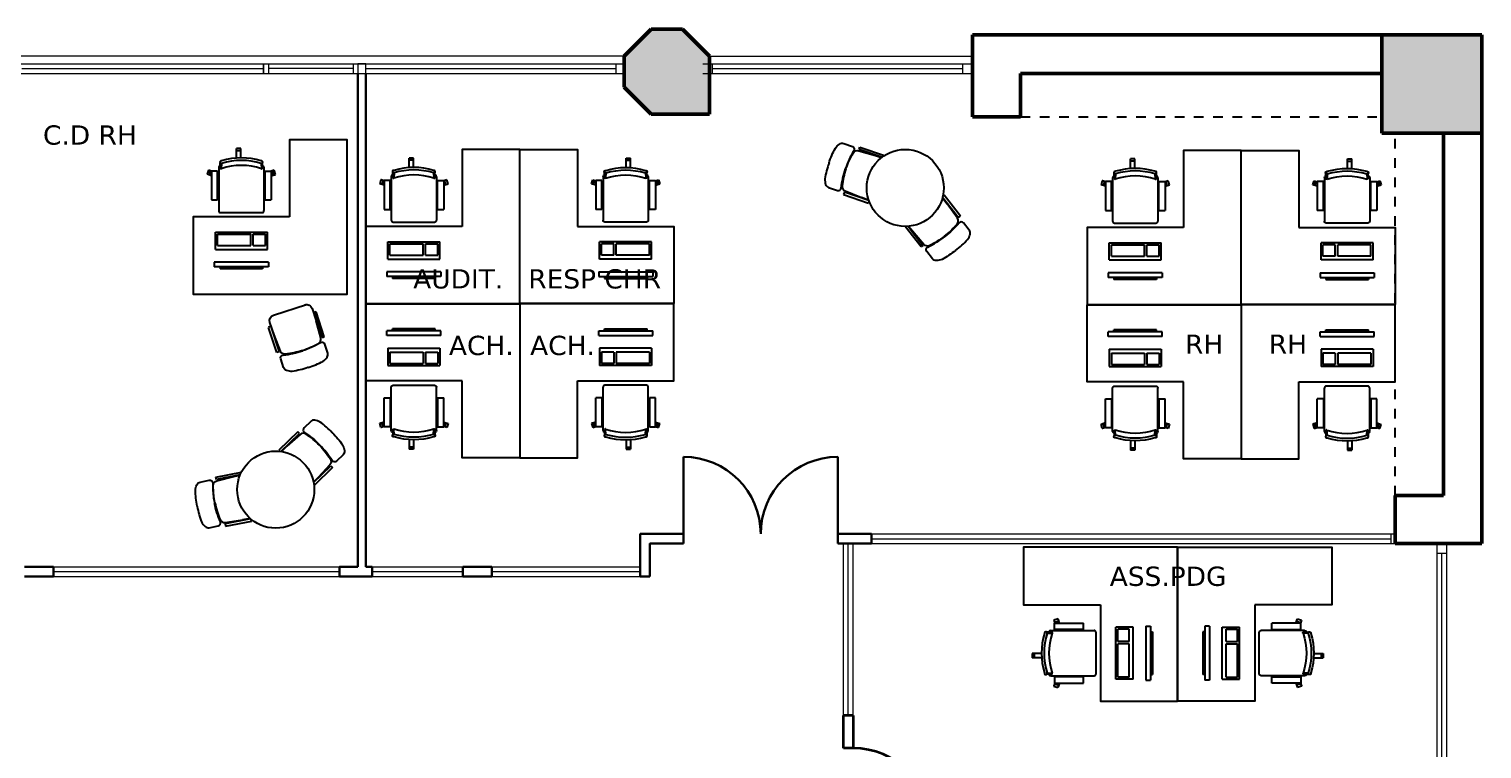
# Model space of a CAD drawing. Header units: millimetres. Extents: x 253 to 682, y -1208 to -847.
# Drawn here: x 336.83 to 351.91, y -893.51 to -886.04 of the extents above; entities that cross this region are included whole.
import ezdxf

# ---------------------------------------------------------------- set-up
doc = ezdxf.new("R2010")
doc.units = ezdxf.units.MM
doc.header["$LTSCALE"] = 10
doc.header["$MEASUREMENT"] = 0
doc.linetypes.add('HIDDEN', pattern=[0.375, 0.25, -0.125])
for name, color, linetype in [('COTATION', 203, 'Continuous'), ('Mobilier', 154, 'Continuous'), ('RETOMBE', 42, 'HIDDEN'), ('TEXTE', 1, 'Continuous')]:
    doc.layers.add(name, color=color, linetype=linetype)
doc.layers.add('hachures++', color=7, linetype='Continuous', lineweight=5, true_color=0xa8a8a8)
for name, color, linetype, lineweight in [('men-porte', 30, 'Continuous', 5), ('Men_porte', 30, 'Continuous', 5), ('MUR', 5, 'Continuous', 50)]:
    doc.layers.add(name, color=color, linetype=linetype, lineweight=lineweight)
doc.styles.add('Verdana', font='verdana.ttf')

# ---------------------------------------------------------------- blocks, each defined once
blk = doc.blocks.new('A$C71B95275')
at = {"layer": 'Mobilier', "linetype": 'Continuous'}
for p, q in [((-0.049, 0.564), (-0.049, 0.665)), ((-0.004, 0.665), (-0.049, 0.665)), ((-0.004, 0.642), (-0.049, 0.642)), ((-0.004, 0.566), (-0.004, 0.665)), ((-0.235, 0.47), (-0.235, 0.02)), ((-0.219, 0.465), (-0.219, 0.514)), ((-0.205, 0.51), (-0.209, 0.455)), ((0.205, 0.51), (0.208, 0.455)), ((0.219, 0.465), (0.219, 0.514)), ((0.235, 0.47), (0.235, 0.02)), ((-0.342, 0.439), (-0.355, 0.397)), ((-0.31, 0.382), (-0.355, 0.397)), ((-0.341, 0.439), (-0.342, 0.439)), ((-0.31, 0.429), (-0.341, 0.439)), ((-0.32, 0.432), (-0.334, 0.389)), ((-0.333, 0.389), (-0.334, 0.389)), ((-0.319, 0.432), (-0.32, 0.432)), ((-0.31, 0.431), (-0.31, 0.429)), ((-0.247, 0.431), (-0.31, 0.431)), ((-0.31, 0.429), (-0.31, 0.131)), ((-0.247, 0.131), (-0.247, 0.431)), ((-0.236, 0.405), (-0.247, 0.408)), ((-0.236, 0.358), (-0.247, 0.361)), ((0.236, 0.405), (0.246, 0.408)), ((0.237, 0.358), (0.246, 0.361)), ((0.246, 0.131), (0.246, 0.431)), ((0.246, 0.431), (0.31, 0.431)), ((0.341, 0.439), (0.31, 0.429)), ((0.31, 0.431), (0.31, 0.131)), ((0.31, 0.382), (0.355, 0.396)), ((0.333, 0.389), (0.319, 0.432)), ((0.355, 0.396), (0.341, 0.439)), ((-0.31, 0.131), (-0.247, 0.131)), ((-0.215, 0), (0.215, 0)), ((0.246, 0.131), (0.31, 0.131))]:
    blk.add_line(p, q, dxfattribs=at)
for centre, radius, start, end in [((-0.215, 0.47), 0.02, 102.1178, 179.9693), ((-0.209, 0.523), 0.0139, 73.266, 284.3437), ((-0.21, 0.464), 0.00882, 170.4171, 282.3661), ((0, -0.151), 0.641, 71.0624, 108.9542), ((0, -0.151), 0.718, 73.4315, 106.5521), ((0, -0.151), 0.692, 72.7856, 107.2272), ((0.208, 0.523), 0.0139, 255.6431, 106.7208), ((0.21, 0.463), 0.00882, 257.6207, 9.5698), ((0.215, 0.47), 0.02, 0.031, 78.6402), ((0.215, 0.47), 0.02, 0.031, 78.6402), ((-0.215, 0.02), 0.02, 180, 270), ((0.215, 0.02), 0.02, 270, 0)]:
    blk.add_arc(centre, radius, start, end, dxfattribs=at)
blk = doc.blocks.new('BUREEAU SOTHERMA SEUL')
at = {"layer": 'Mobilier', "linetype": 'Continuous'}
for p, q in [((854.053, 199.582), (854.053, 199.02)), ((854.103, 199.582), (854.053, 199.582)), ((854.103, 199.582), (854.103, 199.02)), ((854.053, 199.522), (854.033, 199.522)), ((854.033, 199.522), (854.033, 199.08)), ((854.235, 199.032), (854.235, 199.572)), ((854.235, 199.572), (854.413, 199.572)), ((854.276, 199.552), (854.393, 199.552)), ((854.276, 199.424), (854.276, 199.552)), ((854.276, 199.424), (854.393, 199.424)), ((854.393, 199.424), (854.393, 199.552)), ((854.413, 199.032), (854.413, 199.572)), ((854.276, 199.399), (854.393, 199.399)), ((854.276, 199.054), (854.276, 199.399)), ((854.393, 199.054), (854.393, 199.399)), ((854.053, 199.08), (854.033, 199.08)), ((854.103, 199.02), (854.053, 199.02)), ((854.235, 199.032), (854.413, 199.032)), ((854.276, 199.054), (854.393, 199.054))]:
    blk.add_line(p, q, dxfattribs=at)
for points in [[(854.572, 199.802), (854.572, 198.802), (853.772, 198.802), (853.772, 200.402), (854.572, 200.402)], [(854.572, 200.402), (855.372, 200.402), (855.372, 199.802), (854.572, 199.802)]]:
    blk.add_lwpolyline(points, dxfattribs=at)
at = {"layer": 'Mobilier', "linetype": 'Continuous', "extrusion": (0, 0, -1), "zscale": -1, "rotation": 90}
blk.add_blockref('A$C71B95275', (-854.618, 199.302), dxfattribs=at)
blk = doc.blocks.new('table invité')
at = {"layer": 'Mobilier'}
for p, q in [((0.221, 0.605), (0.026, 0.41)), ((0.239, 0.587), (0.221, 0.605)), ((0.049, 0.397), (0.239, 0.587)), ((0.054, 0.396), (0.111, 0.453)), ((0.026, 0.41), (0.039, 0.398)), ((0.392, 0.078), (0.57, 0.255)), ((0.588, 0.237), (0.397, 0.047)), ((0.57, 0.255), (0.588, 0.237)), ((-0.363, -0.52), (-0.307, -0.256)), ((-0.286, -0.28), (-0.338, -0.525)), ((0.176, -0.359), (0.121, -0.622)), ((0.145, -0.627), (0.202, -0.358)), ((0.171, -0.362), (0.155, -0.44)), ((0.202, -0.358), (0.185, -0.354)), ((-0.338, -0.525), (-0.363, -0.52)), ((0.121, -0.622), (0.145, -0.627))]:
    blk.add_line(p, q, dxfattribs=at)
for points in [[(0.581, 0.597, 0.000357), (0.58, 0.598, 0.053044), (0.453, 0.707, 0.091175), (0.397, 0.726, 0.236978), (0.354, 0.712), (0.287, 0.644, 0.47853), (0.292, 0.598, -0.054863), (0.451, 0.469, -0.054863)], [(0.581, 0.597, 0.000357), (0.58, 0.598, 0.053044), (0.453, 0.707, 0.091175), (0.397, 0.726, 0.236978), (0.354, 0.712), (0.287, 0.644, 0.47853), (0.292, 0.598, -0.054863), (0.451, 0.469, -0.054863)], [(0.449, 0.465, 0.050519), (0.308, 0.58, 0.341556), (0.247, 0.576), (0.111, 0.453)], [(0.449, 0.465, 0.050519), (0.308, 0.58, 0.341556), (0.247, 0.576), (0.111, 0.453)], [(0.449, 0.465, -0.050519), (0.563, 0.325, -0.341556), (0.559, 0.264), (0.438, 0.13), (0.392, 0.082)], [(0.581, 0.597, -0.000357), (0.581, 0.596, -0.053044), (0.69, 0.469, -0.091175), (0.709, 0.413, -0.236978), (0.695, 0.37), (0.628, 0.303, -0.47853), (0.581, 0.308, 0.054863), (0.452, 0.468, 0.054863)], [(0.581, 0.597, -0.000357), (0.581, 0.596, -0.053044), (0.69, 0.469, -0.091175), (0.709, 0.413, -0.236978), (0.695, 0.37), (0.628, 0.303, -0.47853), (0.581, 0.308, 0.054863), (0.452, 0.468, 0.054863)], [(-0.122, -0.635, -0.050519), (-0.294, -0.58, -0.341556), (-0.324, -0.526), (-0.296, -0.348), (-0.283, -0.283)], [(-0.122, -0.635, 0.050519), (0.059, -0.654, 0.341556), (0.107, -0.617), (0.155, -0.44)], [(-0.122, -0.635, 0.050519), (0.059, -0.654, 0.341556), (0.107, -0.617), (0.155, -0.44)], [(-0.16, -0.817, -0.000357), (-0.161, -0.817, -0.053044), (-0.321, -0.77, -0.091175), (-0.368, -0.733, -0.236978), (-0.38, -0.69), (-0.36, -0.597, -0.47853), (-0.318, -0.576, 0.054863), (-0.123, -0.639, 0.054863)], [(-0.16, -0.817, -0.000357), (-0.161, -0.817, -0.053044), (-0.321, -0.77, -0.091175), (-0.368, -0.733, -0.236978), (-0.38, -0.69), (-0.36, -0.597, -0.47853), (-0.318, -0.576, 0.054863), (-0.123, -0.639, 0.054863)], [(-0.16, -0.817, 0.000357), (-0.159, -0.817, 0.053044), (0.007, -0.839, 0.091175), (0.064, -0.825, 0.236978), (0.092, -0.79), (0.112, -0.696, 0.47853), (0.082, -0.66, -0.054863), (-0.122, -0.639, -0.054863)], [(-0.16, -0.817, 0.000357), (-0.159, -0.817, 0.053044), (0.007, -0.839, 0.091175), (0.064, -0.825, 0.236978), (0.092, -0.79), (0.112, -0.696, 0.47853), (0.082, -0.66, -0.054863), (-0.122, -0.639, -0.054863)]]:
    blk.add_lwpolyline(points, format="xyb", dxfattribs=at)
at = {"layer": 'Mobilier', "ltscale": 3}
blk.add_circle((0, 0), 0.4, dxfattribs=at)
blk = doc.blocks.new('chaise')
at = {"layer": 'Mobilier'}
for p, q in [((189.785, -15.466), (189.785, -15.739)), ((189.81, -15.466), (189.785, -15.466)), ((189.81, -15.741), (189.81, -15.466)), ((190.279, -15.741), (190.279, -15.466)), ((190.279, -15.466), (190.304, -15.466)), ((190.304, -15.466), (190.304, -15.741)), ((190.275, -15.785), (190.275, -15.65)), ((189.81, -15.741), (189.785, -15.741)), ((190.304, -15.741), (190.279, -15.741)), ((189.873, -15.844), (190.233, -15.844))]:
    blk.add_line(p, q, dxfattribs=at)
for points in [[(190.045, -15.217, 0.000357), (190.044, -15.217, 0.053044), (189.877, -15.229, 0.091175), (189.824, -15.256, 0.236978), (189.803, -15.296), (189.803, -15.391, 0.47853), (189.84, -15.42, -0.054863), (190.044, -15.399, -0.054863)], [(190.045, -15.217, 0.000357), (190.044, -15.217, 0.053044), (189.877, -15.229, 0.091175), (189.824, -15.256, 0.236978), (189.803, -15.296), (189.803, -15.391, 0.47853), (189.84, -15.42, -0.054863), (190.044, -15.399, -0.054863)], [(190.045, -15.217, -0.000357), (190.046, -15.217, -0.053044), (190.212, -15.229, -0.091175), (190.266, -15.256, -0.236978), (190.286, -15.296), (190.286, -15.391, -0.47853), (190.249, -15.42, 0.054863), (190.045, -15.399, 0.054863)], [(190.045, -15.217, -0.000357), (190.046, -15.217, -0.053044), (190.212, -15.229, -0.091175), (190.266, -15.256, -0.236978), (190.286, -15.296), (190.286, -15.391, -0.47853), (190.249, -15.42, 0.054863), (190.045, -15.399, 0.054863)], [(190.045, -15.403, 0.050519), (189.864, -15.421, 0.341556), (189.824, -15.467), (189.815, -15.647), (189.813, -15.784)], [(190.045, -15.403, -0.050519), (190.225, -15.421, -0.341556), (190.265, -15.467), (190.275, -15.65)], [(190.045, -15.403, -0.050519), (190.225, -15.421, -0.341556), (190.265, -15.467), (190.275, -15.65)]]:
    blk.add_lwpolyline(points, format="xyb", dxfattribs=at)
for centre, start, end in [((189.873, -15.784), 180, 270), ((190.215, -15.785), 270, 0)]:
    blk.add_arc(centre, 0.06, start, end, dxfattribs=at)
blk = doc.blocks.new('BUREAU SOTHERMA')
at = {"layer": 'Mobilier', "linetype": 'Continuous'}
for p, q in [((845.92, 226.059), (846.46, 226.059)), ((845.92, 225.881), (845.92, 226.059)), ((845.943, 225.922), (845.943, 226.039)), ((845.943, 226.039), (846.287, 226.039)), ((846.287, 225.922), (846.287, 226.039)), ((846.313, 225.922), (846.313, 226.039)), ((846.313, 226.039), (846.441, 226.039)), ((846.441, 225.922), (846.441, 226.039)), ((846.46, 225.881), (846.46, 226.059)), ((845.92, 225.881), (846.46, 225.881)), ((845.943, 225.922), (846.287, 225.922)), ((846.313, 225.922), (846.441, 225.922)), ((845.908, 225.749), (845.908, 225.699)), ((846.471, 225.749), (845.908, 225.749)), ((846.471, 225.699), (845.908, 225.699)), ((845.969, 225.699), (845.969, 225.679)), ((846.411, 225.679), (845.969, 225.679)), ((846.411, 225.699), (846.411, 225.679)), ((846.471, 225.749), (846.471, 225.699))]:
    blk.add_line(p, q, dxfattribs=at)
for points in [[(847.29, 226.218), (847.29, 227.018), (846.69, 227.018), (846.69, 226.218)], [(846.69, 226.218), (845.69, 226.218), (845.69, 225.418), (847.29, 225.418), (847.29, 226.218)]]:
    blk.add_lwpolyline(points, dxfattribs=at)
at = {"layer": 'COTATION', "xscale": -1, "rotation": 198.1145937801572}
blk.add_blockref('chaise', (670.988, 151.105), dxfattribs=at)
at = {"layer": 'Mobilier', "linetype": 'Continuous'}
blk.add_blockref('A$C71B95275', (846.19, 226.264), dxfattribs=at)

msp = doc.modelspace()

# ---------------------------------------------------------------- hatches: boundary and pattern name
at = {"layer": 'hachures++'}
h = msp.add_hatch(color=256, dxfattribs=at)
h.dxf.hatch_style = 1
h.paths.add_polyline_path([(343.892, -886.321), (343.612, -886.041), (343.287, -886.041), (343.007, -886.321), (343.007, -886.646), (343.287, -886.926), (343.612, -886.926), (343.892, -886.926)])
h = msp.add_hatch(color=256, dxfattribs=at)
h.dxf.hatch_style = 1
h.paths.add_polyline_path([(351.912, -887.122), (351.912, -886.102), (350.872, -886.102), (350.872, -887.122)])

# ---------------------------------------------------------------- linework, layer by layer
at = {"layer": 'men-porte', "lineweight": 30, "ltscale": 3}
for p, q in [((340.242, -886.502), (340.242, -891.622)), ((340.322, -886.502), (340.322, -891.622)), ((343.623, -891.282), (343.623, -890.482)), ((345.223, -891.382), (345.223, -890.482)), ((343.623, -891.382), (343.623, -891.282)), ((345.573, -891.382), (345.573, -891.282)), ((337.08, -891.622), (337.08, -891.722)), ((341.33, -891.622), (341.33, -891.722)), ((341.63, -891.622), (341.63, -891.722))]:
    msp.add_line(p, q, dxfattribs=at)
at = {"layer": 'men-porte', "ltscale": 3}
for points in [[(343.007, -886.321), (333.137, -886.321)], [(339.262, -886.502), (339.262, -886.402)], [(350.965, -891.282), (350.965, -891.382)]]:
    msp.add_lwpolyline(points, dxfattribs=at)
msp.add_lwpolyline([(340.322, -886.502), (340.322, -886.402), (340.242, -886.402), (340.242, -886.502)], close=True, dxfattribs=at)
at = {"layer": 'men-porte', "lineweight": 30, "ltscale": 3}
for points in [[(343.173, -891.722), (343.173, -891.282), (343.623, -891.282)], [(345.573, -891.282), (345.223, -891.282)], [(343.273, -891.722), (343.273, -891.382), (343.623, -891.382)], [(345.573, -891.382), (345.223, -891.382)], [(337.08, -891.622), (336.78, -891.622)], [(340.242, -891.622), (340.05, -891.622), (340.05, -891.722), (340.322, -891.722)], [(340.39, -891.622), (340.322, -891.622)], [(340.39, -891.622), (340.39, -891.722), (340.322, -891.722)], [(341.63, -891.622), (341.33, -891.622)], [(337.08, -891.722), (336.78, -891.722)], [(341.63, -891.722), (341.33, -891.722)], [(343.273, -891.722), (343.173, -891.722)]]:
    msp.add_lwpolyline(points, dxfattribs=at)
for centre, start, end in [((343.623, -891.282), 360, 90), ((345.223, -891.282), 90, 180)]:
    msp.add_arc(centre, 0.8, start, end, dxfattribs=at)
at = {"layer": 'Men_porte'}
for p, q in [((333.052, -886.402), (343.007, -886.402)), ((335.772, -886.502), (340.242, -886.502)), ((336.752, -886.452), (339.262, -886.452)), ((340.192, -886.452), (339.312, -886.452)), ((340.192, -886.452), (339.779, -886.452)), ((340.322, -886.452), (342.922, -886.452)), ((340.322, -886.502), (343.007, -886.502)), ((343.822, -886.402), (346.622, -886.402)), ((343.822, -886.502), (346.622, -886.502)), ((343.922, -886.452), (346.522, -886.452)), ((351.442, -891.382), (351.442, -894.172)), ((351.492, -891.482), (351.492, -894.072)), ((351.542, -891.382), (351.542, -894.172))]:
    msp.add_line(p, q, dxfattribs=at)
at = {"layer": 'Men_porte', "ltscale": 2}
for p, q in [((342.922, -886.502), (342.922, -886.402)), ((343.922, -886.502), (343.922, -886.402)), ((346.522, -886.502), (346.522, -886.402)), ((345.573, -891.282), (351.012, -891.282)), ((345.573, -891.332), (350.965, -891.332)), ((345.282, -893.165), (345.282, -891.382)), ((345.332, -893.165), (345.332, -891.382)), ((345.382, -893.165), (345.382, -891.382)), ((345.573, -891.382), (351.012, -891.382)), ((351.442, -891.482), (351.542, -891.482)), ((337.08, -891.622), (340.05, -891.622)), ((337.08, -891.672), (340.05, -891.672)), ((341.63, -891.622), (343.173, -891.622)), ((341.63, -891.672), (343.173, -891.672)), ((341.63, -891.672), (343.173, -891.672)), ((337.08, -891.722), (340.05, -891.722)), ((341.63, -891.722), (343.173, -891.722))]:
    msp.add_line(p, q, dxfattribs=at)
at = {"layer": 'Men_porte'}
for points in [[(343.892, -886.321), (346.622, -886.321)], [(339.262, -886.402), (339.262, -886.502)], [(339.312, -886.402), (339.312, -886.502)], [(340.192, -886.402), (340.192, -886.502)], [(340.242, -886.402), (340.242, -886.502)]]:
    msp.add_lwpolyline(points, dxfattribs=at)
at = {"layer": 'Men_porte', "ltscale": 2}
for points in [[(340.39, -891.622), (341.33, -891.622)], [(340.39, -891.672), (341.33, -891.672)], [(340.39, -891.722), (341.33, -891.722)]]:
    msp.add_lwpolyline(points, dxfattribs=at)
at = {"layer": 'Men_porte', "lineweight": 35, "ltscale": 2}
for points in [[(345.382, -893.165), (345.282, -893.165)], [(345.282, -893.505), (345.282, -893.165)], [(345.382, -893.165), (345.382, -893.505)], [(345.382, -893.505), (345.282, -893.505)]]:
    msp.add_lwpolyline(points, dxfattribs=at)
msp.add_arc((345.382, -894.305), 0.8, 0, 90, dxfattribs=at)
at = {"layer": 'MUR', "ltscale": 2}
for p, q in [((343.287, -886.041), (343.007, -886.321)), ((343.612, -886.041), (343.287, -886.041)), ((343.892, -886.321), (343.612, -886.041)), ((351.912, -886.102), (346.622, -886.102)), ((346.622, -886.102), (346.622, -886.952)), ((350.872, -887.122), (350.872, -886.102)), ((351.912, -891.382), (351.912, -886.102)), ((343.007, -886.321), (343.007, -886.646)), ((343.892, -886.926), (343.892, -886.321)), ((350.872, -886.502), (347.122, -886.502)), ((347.122, -886.952), (347.122, -886.502)), ((343.007, -886.646), (343.287, -886.926)), ((343.612, -886.926), (343.287, -886.926)), ((343.612, -886.926), (343.892, -886.926)), ((346.622, -886.952), (347.122, -886.952)), ((351.912, -887.122), (350.872, -887.122)), ((351.512, -890.882), (351.512, -887.122)), ((351.512, -890.882), (351.012, -890.882)), ((351.912, -891.382), (351.012, -891.382))]:
    msp.add_line(p, q, dxfattribs=at)
msp.add_lwpolyline([(351.012, -891.382), (351.012, -890.882)], dxfattribs=at)
at = {"layer": 'RETOMBE', "ltscale": 0.02}
for points in [[(347.122, -886.952), (350.872, -886.952)], [(351.012, -890.882), (351.012, -887.122)]]:
    msp.add_lwpolyline(points, dxfattribs=at)

# ---------------------------------------------------------------- block references
at = {"layer": 'men-porte'}
for name, p in [('BUREAU SOTHERMA', (-507.159, -1114.21)), ('BUREEAU SOTHERMA SEUL', (-505.019, -1091.821))]:
    msp.add_blockref(name, p, dxfattribs=at)
at = {"layer": 'men-porte', "xscale": -1}
for p, rotation in [((141.52, -1742.663), 270), ((149.01, -1742.673), 270), ((542.323, -35.12), 90), ((549.813, -35.13), 90)]:
    msp.add_blockref('BUREEAU SOTHERMA SEUL', p, dxfattribs=dict(at, rotation=rotation))
at = {"layer": 'men-porte'}
for p, rotation in [((542.323, -1742.663), 89.99999999999999), ((549.813, -1742.673), 90.00000000035826), ((141.52, -35.12), 270), ((149.01, -35.13), 270)]:
    msp.add_blockref('BUREEAU SOTHERMA SEUL', p, dxfattribs=dict(at, rotation=rotation))
at = {"layer": 'men-porte', "xscale": -1}
msp.add_blockref('BUREEAU SOTHERMA SEUL', (1202.524, -1091.821), dxfattribs=at)
at = {"layer": 'Mobilier'}
for p, rotation in [((345.924, -887.69), 263.0276216232309), ((339.388, -890.822), 146.2202856447533)]:
    msp.add_blockref('table invité', p, dxfattribs=dict(at, rotation=rotation))

# ---------------------------------------------------------------- texts
at = {"layer": 'TEXTE', "ltscale": 0.02, "char_height": 0.2, "attachment_point": 1, "style": 'Verdana'}
for s, insert in [('C.D RH', (336.971, -887.041)), ('AUDIT.', (340.815, -888.534)), ('RESP CHR', (342.01, -888.534)), ('ACH.', (341.186, -889.225)), ('ACH.', (342.029, -889.225)), ('RH', (348.829, -889.212)), ('RH', (349.699, -889.212)), ('ASS.PDG', (348.047, -891.621))]:
    msp.add_mtext_dynamic_manual_height_columns(s, width=3.4446, gutter_width=269.496, heights=[0], dxfattribs=dict(at, insert=insert))

doc.saveas('drawing.dxf')
